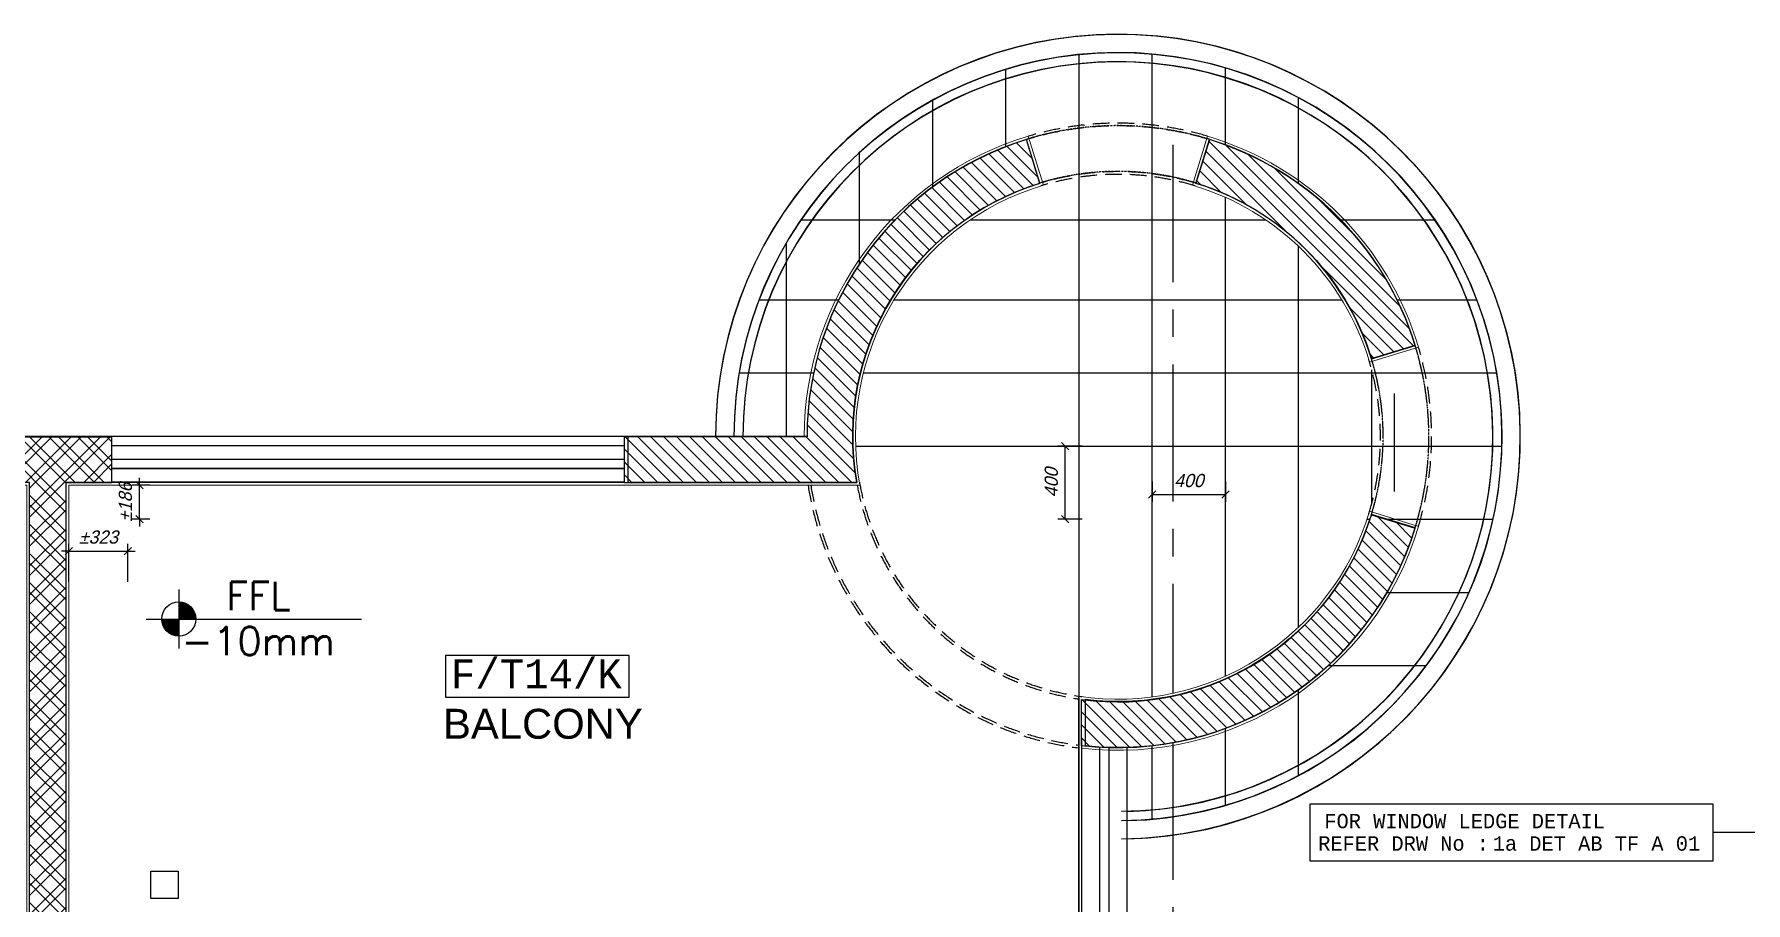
# Model space of a CAD drawing. Header units: millimetres. Extents: x 186805 to 449048, y 2167 to 51540.
# Drawn here: x 402353 to 411710, y 46782 to 51532 of the extents above; entities that cross this region are included whole.
import ezdxf
from ezdxf.enums import TextEntityAlignment as Align

# ---------------------------------------------------------------- set-up
doc = ezdxf.new("R2010")
doc.units = ezdxf.units.MM
for name, pattern in [('BC$0$DASHDOT2', [0.5, 0.25, -0.125, 0, -0.125]), ('BC$0$HIDDEN2', [0.1875, 0.125, -0.0625]), ('BC$0$XR-BAS2-BLOCK-B$1$CENTER', [2, 1.25, -0.25, 0.25, -0.25]), ('HIDDEN2', [0.1875, 0.125, -0.0625])]:
    doc.linetypes.add(name, pattern=pattern)
doc.layers.get('0').update_dxf_attribs({"linetype": 'CONTINUOUS'})
doc.layers.get('Defpoints').update_dxf_attribs({"linetype": 'CONTINUOUS'})
doc.layers.add('0-60x60-C', color=3, linetype='CONTINUOUS', lineweight=13)
doc.layers.add('0-akl-plasterline', color=9, linetype='CONTINUOUS', lineweight=13)
for name, color, linetype in [('0-AKL-P1TILES', 8, 'CONTINUOUS'), ('A-ABOV', 1, 'HIDDEN2'), ('A-CONC-BLDG', 6, 'CONTINUOUS'), ('A-CORNICHE', 9, 'CONTINUOUS'), ('A-FLORRAIL', 92, 'CONTINUOUS'), ('A-LEVEL', 43, 'CONTINUOUS'), ('A-ROOM_ID', 3, 'CONTINUOUS'), ('A-ROOM_NBR', 40, 'CONTINUOUS'), ('a-wall', 140, 'CONTINUOUS'), ('ALAN', 6, 'CONTINUOUS'), ('BC$0$A-BALC', 8, 'CONTINUOUS'), ('BC-A-ABOV', 8, 'BC$0$HIDDEN2'), ('BC-A-AXES', 20, 'BC$0$DASHDOT2'), ('BC-A-HATCH', 8, 'CONTINUOUS'), ('BC-A-wall', 6, 'CONTINUOUS'), ('BC-A-WINDOW', 2, 'CONTINUOUS'), ('BC-dim', 1, 'CONTINUOUS'), ('TC$0$Nak_Tiletag', 3, 'CONTINUOUS')]:
    doc.layers.add(name, color=color, linetype=linetype)
doc.styles.add('ROMANS', font='ROMANS.shx', dxfattribs={"width": 0.8})
doc.styles.add('SITE SURVEY ROOM$0$SITE SURVEY ROOM$0$GEN-2F-FL-01-7$0$GEN-2F-FL-01-6$0$ELYSEE-STAR-2F-LAYOUT-FINAL-(REV-5)$0$ELYSEE-STAR-2F-LAYOUT-FINAL$0$STYLE1', font='archd.shx', dxfattribs={"oblique": 15})
doc.styles.add('SITE SURVEY ROOM$0$SITE SURVEY ROOM$0$XREF1$0$XREF1$0$XREF1$0$paris 2-3-4.DWG124$0$guest room-2$0$FINAL DRGS1$0$C2', font='swissk.ttf', dxfattribs={"height": 0.4})
doc.styles.add('style1', font='monos.ttf')
doc.styles.add('TC$0$Standard', font='txt')
doc.dimstyles.new('STANDARD-1', dxfattribs={"dimscale": 40, "dimtxt": 1.8, "dimasz": 1, "dimexe": 1, "dimexo": 0.5, "dimgap": 1, "dimtad": 1, "dimdec": 0, "dimrnd": 0.1, "dimzin": 3, "dimdsep": 46, "dimtxsty": 'SITE SURVEY ROOM$0$SITE SURVEY ROOM$0$GEN-2F-FL-01-7$0$GEN-2F-FL-01-6$0$ELYSEE-STAR-2F-LAYOUT-FINAL-(REV-5)$0$ELYSEE-STAR-2F-LAYOUT-FINAL$0$STYLE1', "dimblk": 'SITE SURVEY ROOM$0$SITE SURVEY ROOM$0$GEN-2F-FL-01-7$0$GEN-2F-FL-01-6$0$ELYSEE-STAR-2F-LAYOUT-FINAL-(REV-5)$0$ELYSEE-STAR-2F-LAYOUT-FINAL$0$_OBLIQUE', "dimcen": 2, "dimclrd": 1, "dimclre": 1, "dimclrt": 3, "dimadec": 0, "dimazin": 0, "dimtfac": 1, "dimtdec": 0, "dimtix": 1, "dimtmove": 2, "dimatfit": 3, "dimldrblk": 'ARCHTICK', "dimfxl": 1, "dimtolj": 1, "dimtzin": 3, "dimarcsym": 0})
doc.dimstyles.new('TC$0$POINTER', dxfattribs={"dimtxt": 80, "dimasz": 120, "dimexe": 20, "dimexo": 20, "dimgap": 20, "dimtad": 1, "dimdec": 0, "dimtxsty": 'TC$0$Standard', "dimcen": 2.5, "dimadec": 0, "dimazin": 0, "dimtfac": 1, "dimtdec": 0, "dimtix": 1, "dimtmove": 1, "dimatfit": 3, "dimldrblk": 'TC$0$_Dot', "dimfxl": 1, "dimarcsym": 0})

# ---------------------------------------------------------------- blocks, each defined once
blk = doc.blocks.new('A$C7C4A1575')
at = {"layer": 'A-ABOV', "color": 8}
for radius, start, end in [(1700, 162.8953648234175, 197.1046351765825), (1449.999999999998, 162.8953648234175, 197.1046351765825), (1449.999999999998, 252.8953648274019, 287.104635172598), (1700, 252.8953648274019, 287.104635172598)]:
    blk.add_arc((40745.10926539474, 2199.998237943539), radius, start, end, dxfattribs=at)
at = {"layer": 'A-CONC-BLDG', "color": 8}
for points in [[(39120.30633227597, 2699.99823795972), (39359.24863829464, 2626.468826195312, -0.3641003946376626), (40925.11401319806, 3638.782446919795), (40925.11401319806, 3890.441966672515, 0.3589055177420677)], [(41171.58460149961, 814.1328630558855), (41245.11401319643, 575.1905570162635, 0.3292444222876718), (42445.1140131962, 2199.998237943189), (43425.1140131962, 2199.998237943364), (43425.1140131962, 2449.998237943364), (42173.39969890495, 2449.998237943131, -0.3779859778340299)], [(40245.1140131962, 575.1905570162635), (40318.64342489257, 814.132863056002, -0.2483583459014854), (39359.24863828742, 1773.527649707888), (39120.30633226898, 1699.998237943131, 0.2483583459145469)]]:
    blk.add_lwpolyline(points, format="xyb", close=True, dxfattribs=at)
at = {"layer": 'A-CORNICHE', "color": 8}
for radius, start in [(2199.999999999999, 90.52075423894397), (2099.999999999999, 90.54555279478923), (2049.999999999999, 90.55885938171764)]:
    blk.add_arc((40745.10926539474, 2199.998237943539), radius, start, 0, dxfattribs=at)
at = {"layer": 'A-FLORRAIL', "color": 8}
for p, q in [((40845.1092653966, 3898.114841713657), (40845.1092653966, 5199.998237943422)), ((40945.1092653966, 3849.99823794348), (40945.1092653966, 5199.998237943248)), ((43445.1092653966, 2449.998237943248), (46245.10926539684, 2449.998237943364)), ((43445.1092653966, 2374.998237943306), (46245.1092653966, 2374.998237943189)), ((43445.1092653966, 2324.998237943189), (46245.10926539684, 2324.998237943364))]:
    blk.add_line(p, q, dxfattribs=at)
at = {"layer": 'a-wall', "color": 8}
for p, q in [((46495.1092653966, 5199.998237943189), (46495.10926539637, 2449.998237943364)), ((46245.10926539684, 2449.998237943015), (46245.1092653966, 2199.998237943015)), ((46495.10926539637, 2449.998237943364), (46245.10926539684, 2449.998237943015)), ((46595.10926539684, 2199.998237943131), (46245.1092653966, 2199.998237943015)), ((46595.10926539684, 2199.998237943131), (46945.1092653966, 2199.998237943248))]:
    blk.add_line(p, q, dxfattribs=at)
at = {"layer": 'ALAN', "color": 8}
for p, q in [((40695.1092653966, 5199.998237944295), (40695.1092653966, 3899.998237944994)), ((42445.10926539707, 2199.998237945169), (50745.10926539684, 2199.998237944936))]:
    blk.add_line(p, q, dxfattribs=at)
blk = doc.blocks.new('A$C32DD6ECA')
at = {"layer": '0-60x60-C', "color": 16, "xscale": 0.04183124983683228, "yscale": 0.04183124983683228, "zscale": 0.04183124983683228, "rotation": 180}
blk.add_blockref('A$C7C4A1575', (4397.082428284921, 2202.635936537234), dxfattribs=at)
blk = doc.blocks.new('SITE SURVEY ROOM$0$SITE SURVEY ROOM$0$GEN-2F-FL-01-7$0$GEN-2F-FL-01-6$0$ELYSEE-STAR-2F-LAYOUT-FINAL-(REV-5)$0$ELYSEE-STAR-2F-LAYOUT-FINAL$0$_OBLIQUE')
at = {"color": 0, "linetype": 'ByBlock'}
blk.add_line((-0.5, -0.5), (0.5, 0.5), dxfattribs=at)
blk = doc.blocks.new('*D332')
at = {"layer": 'BC-dim', "color": 1, "lineweight": -2, "transparency": 16777216}
for p, q in [((707103.1680639856, 86363.83610958808), (707103.1680639856, 86252.99045536111)), ((707103.1680639856, 86292.99045536111), (707503.1680639856, 86292.99045536111)), ((707503.1680639856, 86363.83610958805), (707503.1680639856, 86252.99045536111))]:
    blk.add_line(p, q, dxfattribs=at)
at = {"layer": 'Defpoints', "color": 0, "transparency": 16777216}
for p in [(707103.1680639856, 86383.83610958808), (707503.1680639856, 86383.83610958805), (707503.1680639856, 86292.99045536111)]:
    blk.add_point(p, dxfattribs=at)
at = {"layer": 'BC-dim', "color": 1, "lineweight": -2, "transparency": 16777216, "xscale": 40, "yscale": 40, "zscale": 40, "rotation": 180}
blk.add_blockref('SITE SURVEY ROOM$0$SITE SURVEY ROOM$0$GEN-2F-FL-01-7$0$GEN-2F-FL-01-6$0$ELYSEE-STAR-2F-LAYOUT-FINAL-(REV-5)$0$ELYSEE-STAR-2F-LAYOUT-FINAL$0$_OBLIQUE', (707103.1680639856, 86292.99045536111), dxfattribs=at)
at = {"layer": 'BC-dim', "color": 1, "lineweight": -2, "transparency": 16777216, "xscale": 40, "yscale": 40, "zscale": 40}
blk.add_blockref('SITE SURVEY ROOM$0$SITE SURVEY ROOM$0$GEN-2F-FL-01-7$0$GEN-2F-FL-01-6$0$ELYSEE-STAR-2F-LAYOUT-FINAL-(REV-5)$0$ELYSEE-STAR-2F-LAYOUT-FINAL$0$_OBLIQUE', (707503.1680639856, 86292.99045536111), dxfattribs=at)
at = {"layer": 'BC-dim', "color": 3, "transparency": 16777216, "insert": (707303.1680639856, 86368.99045536111), "char_height": 72, "attachment_point": 5, "style": 'SITE SURVEY ROOM$0$SITE SURVEY ROOM$0$GEN-2F-FL-01-7$0$GEN-2F-FL-01-6$0$ELYSEE-STAR-2F-LAYOUT-FINAL-(REV-5)$0$ELYSEE-STAR-2F-LAYOUT-FINAL$0$STYLE1'}
blk.add_mtext('\\A1;400', dxfattribs=at)
blk = doc.blocks.new('_ArchTick')
at = {"color": 0, "linetype": 'ByBlock', "const_width": 0.15}
blk.add_lwpolyline([(-0.5, -0.5), (0.5, 0.5)], dxfattribs=at)
blk = doc.blocks.new('*D333')
at = {"layer": 'BC-dim', "color": 1, "lineweight": -2, "transparency": 16777216}
for p, q in [((706720.6680639866, 86557.83610958788), (706587.4831003108, 86557.83610958788)), ((706627.4831003108, 86157.83610958786), (706627.4831003108, 86557.83610958788)), ((706720.6680639866, 86157.83610958786), (706587.4831003108, 86157.83610958786))]:
    blk.add_line(p, q, dxfattribs=at)
at = {"layer": 'Defpoints', "color": 0, "transparency": 16777216}
for p in [(706627.4831003108, 86557.83610958788), (706740.6680639866, 86557.83610958788), (706740.6680639866, 86157.83610958786)]:
    blk.add_point(p, dxfattribs=at)
at = {"layer": 'BC-dim', "color": 1, "lineweight": -2, "transparency": 16777216, "xscale": 40, "yscale": 40, "zscale": 40}
for p, rotation in [((706627.4831003108, 86557.83610958788), 90), ((706627.4831003108, 86157.83610958786), 270)]:
    blk.add_blockref('SITE SURVEY ROOM$0$SITE SURVEY ROOM$0$GEN-2F-FL-01-7$0$GEN-2F-FL-01-6$0$ELYSEE-STAR-2F-LAYOUT-FINAL-(REV-5)$0$ELYSEE-STAR-2F-LAYOUT-FINAL$0$_OBLIQUE', p, dxfattribs=dict(at, rotation=rotation))
at = {"layer": 'BC-dim', "color": 3, "transparency": 16777216, "insert": (706551.4831003107, 86357.83610958765), "char_height": 72, "attachment_point": 5, "rotation": 90, "style": 'SITE SURVEY ROOM$0$SITE SURVEY ROOM$0$GEN-2F-FL-01-7$0$GEN-2F-FL-01-6$0$ELYSEE-STAR-2F-LAYOUT-FINAL-(REV-5)$0$ELYSEE-STAR-2F-LAYOUT-FINAL$0$STYLE1'}
blk.add_mtext('\\A1;400', dxfattribs=at)
blk = doc.blocks.new('*D298')
at = {"layer": 'BC-dim', "color": 1, "lineweight": -2, "transparency": 16777216}
for p, q in [((701565.3524101203, 86343.83610958817), (701565.3524101203, 86383.83610958817)), ((701622.5649389497, 86343.83610958817), (701525.3524101203, 86343.83610958817)), ((701565.3524101203, 86157.83610958792), (701565.3524101203, 86343.83610958817)), ((701622.5649389495, 86157.83610958792), (701525.3524101203, 86157.83610958792)), ((701565.3524101203, 86157.83610958792), (701565.3524101203, 86117.83610958792))]:
    blk.add_line(p, q, dxfattribs=at)
at = {"layer": 'Defpoints', "color": 0, "transparency": 16777216}
for p in [(701565.3524101203, 86343.83610958817), (701642.5649389497, 86343.83610958817), (701642.5649389495, 86157.83610958792)]:
    blk.add_point(p, dxfattribs=at)
at = {"layer": 'BC-dim', "color": 1, "lineweight": -2, "transparency": 16777216, "xscale": 40, "yscale": 40, "zscale": 40}
for p, rotation in [((701565.3524101203, 86343.83610958817), 270), ((701565.3524101203, 86157.83610958792), 90)]:
    blk.add_blockref('SITE SURVEY ROOM$0$SITE SURVEY ROOM$0$GEN-2F-FL-01-7$0$GEN-2F-FL-01-6$0$ELYSEE-STAR-2F-LAYOUT-FINAL-(REV-5)$0$ELYSEE-STAR-2F-LAYOUT-FINAL$0$_OBLIQUE', p, dxfattribs=dict(at, rotation=rotation))
at = {"layer": 'BC-dim', "color": 3, "transparency": 16777216, "insert": (701489.3524101202, 86250.83610958782), "char_height": 72, "attachment_point": 5, "rotation": 90, "style": 'SITE SURVEY ROOM$0$SITE SURVEY ROOM$0$GEN-2F-FL-01-7$0$GEN-2F-FL-01-6$0$ELYSEE-STAR-2F-LAYOUT-FINAL-(REV-5)$0$ELYSEE-STAR-2F-LAYOUT-FINAL$0$STYLE1'}
blk.add_mtext('\\A1;%%P186', dxfattribs=at)
blk = doc.blocks.new('*D299')
at = {"layer": 'BC-dim', "color": 1, "lineweight": -2, "transparency": 16777216}
for p, q in [((701180.6680639862, 85814.82911621117), (701180.6680639862, 86023.78007764717)), ((701503.1680639858, 85814.82911621114), (701503.1680639858, 86023.78007764717)), ((701180.6680639862, 85983.78007764717), (701140.6680639862, 85983.78007764717)), ((701180.6680639862, 85983.78007764717), (701503.1680639858, 85983.78007764717)), ((701503.1680639858, 85983.78007764717), (701543.1680639858, 85983.78007764717))]:
    blk.add_line(p, q, dxfattribs=at)
at = {"layer": 'Defpoints', "color": 0, "transparency": 16777216}
for p in [(701503.1680639858, 85983.78007764717), (701180.6680639862, 85794.82911621117), (701503.1680639858, 85794.82911621114)]:
    blk.add_point(p, dxfattribs=at)
at = {"layer": 'BC-dim', "color": 1, "lineweight": -2, "transparency": 16777216, "xscale": 40, "yscale": 40, "zscale": 40}
blk.add_blockref('SITE SURVEY ROOM$0$SITE SURVEY ROOM$0$GEN-2F-FL-01-7$0$GEN-2F-FL-01-6$0$ELYSEE-STAR-2F-LAYOUT-FINAL-(REV-5)$0$ELYSEE-STAR-2F-LAYOUT-FINAL$0$_OBLIQUE', (701180.6680639862, 85983.78007764717), dxfattribs=at)
at = {"layer": 'BC-dim', "color": 1, "lineweight": -2, "transparency": 16777216, "xscale": 40, "yscale": 40, "zscale": 40, "rotation": 180}
blk.add_blockref('SITE SURVEY ROOM$0$SITE SURVEY ROOM$0$GEN-2F-FL-01-7$0$GEN-2F-FL-01-6$0$ELYSEE-STAR-2F-LAYOUT-FINAL-(REV-5)$0$ELYSEE-STAR-2F-LAYOUT-FINAL$0$_OBLIQUE', (701503.1680639858, 85983.78007764717), dxfattribs=at)
at = {"layer": 'BC-dim', "color": 3, "transparency": 16777216, "insert": (701341.918063986, 86059.78007764717), "char_height": 72, "attachment_point": 5, "style": 'SITE SURVEY ROOM$0$SITE SURVEY ROOM$0$GEN-2F-FL-01-7$0$GEN-2F-FL-01-6$0$ELYSEE-STAR-2F-LAYOUT-FINAL-(REV-5)$0$ELYSEE-STAR-2F-LAYOUT-FINAL$0$STYLE1'}
blk.add_mtext('\\A1;%%P323', dxfattribs=at)
blk = doc.blocks.new('TC$0$_Dot')
at = {"color": 0, "linetype": 'ByBlock', "lineweight": -2}
blk.add_line((-0.5, 0), (-1, 0), dxfattribs=at)
at = {"color": 0, "linetype": 'ByBlock', "const_width": 0.5}
blk.add_lwpolyline([(-0.25, 0, 1), (0.25, 0, 1)], format="xyb", close=True, dxfattribs=at)
blk = doc.blocks.new('SYM52')
for points in [[(7.105427357601002e-15, 2.842170943040401e-13), (-150.0000000000054, 1.35003119794419e-13, 0.4142135623730954), (0, -150.0000000000054)], [(150.0000000000054, 4.189963814159334e-13, 0.4142135623730943), (0, 150.0000000000054), (0, 2.74754224957496e-13)]]:
    blk.add_hatch(color=0).paths.add_polyline_path(points)
at = {"color": 0, "linetype": 'ByBlock'}
for p, q in [((0, 260.0791457363521), (0, 150.2833755829488)), ((-285.7218358039536, 0), (1605.877799358932, 1.818989403545856e-12)), ((0, 150.2833755829488), (0, 0)), ((0, 0), (0, -260.0791457363521))]:
    blk.add_line(p, q, dxfattribs=at)
blk.add_circle((0, 0), 150.0000000000054, dxfattribs=at)
at = {"color": 0, "style": 'ROMANS'}
blk.add_attdef('LINE-1', (210.161053513948, 110.0000001409117), '', height=250, rotation=5.578577599862911e-09, dxfattribs=at)
blk.add_attdef('LINE-2', (210.161053513948, -342.6999998591), '', height=250, dxfattribs=at)
blk = doc.blocks.new('A$C7DAB1636')
at = {"layer": 'BC-A-HATCH'}
h = blk.add_hatch(dxfattribs=at)
h.set_pattern_fill('ANSI31', color=1, scale=400, style=0)
h.set_pattern_definition([(315, (-189031.6259813714, 11508.81792728175), (-35.35533905932737, -35.35533905932738), [])])
edge = h.paths.add_edge_path()
edge.add_ellipse((16917.43186757097, 21012.05029534471), major_axis=(-1202.08152801705, -1202.081528017051), ratio=0.9999999999999862, start_angle=38.24367296941011, end_angle=117.8953648233535)
edge.add_line((18542.23954849818, 20512.05029534482), (18303.29724247952, 20585.57970710972))
edge.add_ellipse((16917.43186757097, 21012.05029534471), major_axis=(1025.304832720478, -1025.304832720478), ratio=0.9999999999999977, start_angle=-52.92814176619771, end_angle=27.895364823360524, ccw=False)
edge.add_line((16717.43186757097, 19575.90963371014), (16717.43186757097, 19323.85599373153))
edge = h.paths.add_edge_path()
edge.add_ellipse((16917.43186757073, 21012.05029534471), major_axis=(-1025.304832720605, -1025.304832720605), ratio=0.9999999999999879, start_angle=152.1046351766395, end_angle=207.8953648233533, ccw=False)
edge.add_line((18303.29724247928, 21438.5208835801), (18542.23954849807, 21512.050295345))
edge.add_ellipse((16917.43186757097, 21012.0502953448), major_axis=(-1202.081528017094, -1202.081528017094), ratio=0.9999999999999837, start_angle=152.1046351766409, end_angle=207.8953648233559)
edge.add_line((17417.43186757097, 22636.85797627202), (17343.90245580615, 22397.9156702535))
edge = h.paths.add_edge_path()
edge.add_line((15217.43186757097, 21012.05029534512), (14217.43186757097, 21012.05029534512))
edge.add_line((14217.43186757097, 21012.05029534512), (14217.43186757097, 20762.05029534471))
edge.add_line((14217.43186757097, 20762.05029534471), (15489.14618186245, 20762.05029534471))
edge.add_ellipse((16917.43186757097, 21012.05029534471), major_axis=(1025.304832720567, -1025.304832720567), ratio=0.9999999999999812, start_angle=152.1046351766437, end_angle=234.9281918422853, ccw=False)
edge.add_line((16490.96127933578, 22397.9156702535), (16417.43186757073, 22636.85797627181))
edge.add_ellipse((16917.43186757097, 21012.0502953448), major_axis=(1202.081528017046, -1202.081528017046), ratio=0.9999999999999668, start_angle=152.1046351766454, end_angle=224.9999999999989)
h = blk.add_hatch(dxfattribs=at)
h.set_pattern_fill('ANSI32', color=256, scale=300, style=0)
h.set_pattern_definition([(315, (-72400.93656296527, 14410.71724816834), (-79.54951288348659, -79.5495128834866), []), (315, (-72347.90355446527, 14410.71724816834), (-79.54951288348659, -79.5495128834866), [])])
h.paths.add_polyline_path([(15050.43186757225, 5552.137530286534), (14667.43186757097, 5552.137530286549), (14667.43186757097, 5282.137530285705), (13217.43186757085, 5282.13753028569), (13217.43186757085, 5382.137530285967), (13367.43186757097, 5382.137530285981), (13367.43186757108, 5552.137530286534), (10427.43186756992, 5552.137530286243), (10427.43186756934, 6361.773371646064), (10977.43186756945, 6361.773371646108), (10977.4318675705, 17762.05029534493), (10617.4318675705, 17762.05029534493), (10617.4318675705, 18012.05029534502), (10967.43186757097, 18012.05029534502), (10967.43186757097, 20762.05029534512), (10717.43186757097, 20762.05029534512), (10717.43186757097, 21012.05029534512), (11417.43186757097, 21012.05029534512), (11417.43186757097, 20762.05029534512), (11167.43186757097, 20762.05029534514), (11167.43186757097, 18012.05029534502), (11492.43186757097, 18012.05029534502), (11492.43186757097, 17762.05029534495), (11227.4318675698, 17762.05029534493), (11227.4318675698, 10212.05029534493), (11952.43186727271, 10212.05029534493), (11952.43186727271, 10062.05029534479), (11227.4318675705, 10062.0502953448), (11227.43186757015, 6361.773371646079), (11827.4318675705, 6361.773371646079), (11827.43186757038, 5761.77337164589), (14482.43186757108, 5761.773371646166), (14482.43186757097, 7774.050295345252), (14617.43186757097, 7774.050295345165), (14617.43186757097, 5752.137530286651), (15050.43186757225, 5752.137530286651)])
h.paths.add_polyline_path([(11727.43186757073, 5752.13753028636), (11727.43186757027, 6261.773371646093), (11227.43186756934, 6261.773371646079), (10577.43186756957, 6261.773371646079), (10577.4318675698, 5752.137530286229)], flags=16)
h.paths.add_polyline_path([(11127.43186756957, 6361.773371646079), (11127.43186756887, 17762.05029534514), (11077.43186757062, 17762.05029534512), (11077.43186756957, 6361.773371646108)], flags=17)
at = {"layer": '0-AKL-P1TILES'}
for p, q in [((16304.9318675705, 22597.87618427433), (16304.9318675705, 23020.74234491315)), ((16704.9318675705, 19421.64937829605), (16704.9318675705, 23101.27114293355)), ((17104.9318675705, 19589.35259379311), (17104.9318675705, 23103.66301045241)), ((17504.93186757073, 22607.30693613968), (17504.93186757062, 23028.19606140442)), ((15904.9318675705, 22377.64311533124), (15904.9318675705, 22851.8447811498)), ((17904.93186757073, 22395.82908908329), (17904.93186757073, 22865.38344132807)), ((15504.93186757027, 21958.01210746914), (15504.93186757027, 22566.02704870935)), ((17504.93186757073, 19702.82581115556), (17504.93186757073, 22321.27477953389)), ((15185.08825336664, 22199.05728872149), (15700.46251804952, 22199.05728872149)), ((16111.05763827392, 22199.05728872149), (17723.80609686824, 22199.05728872149)), ((16704.93186757062, 18027.05029534483), (16704.9318675705, 22192.16824654196)), ((18134.40121709241, 22199.05728872149), (18649.7754817754, 22199.05728872149)), ((15104.9318675705, 21012.05029534514), (15104.93186757027, 22072.63680760913)), ((17904.93186757073, 19970.86407280779), (17904.93186757073, 22053.23651788158)), ((14955.54527553776, 21761.05029534483), (15391.3260389996, 21761.05029534483)), ((15693.41225988499, 21761.05029534483), (18141.45147525705, 21761.05029534483)), ((18443.53769614256, 21761.05029534483), (18879.31845960428, 21761.05029534483)), ((14846.63516098692, 21361.05029534483), (15253.64131584892, 21361.05029534484)), ((15525.51807713718, 21361.05029534484), (18988.22857415525, 21361.05029534484)), ((18304.93186757073, 20645.8962976867), (18304.9318675705, 21378.2042930032)), ((18429.4318675712, 20713.27761358023), (18429.4318675712, 21249.46787831702)), ((15482.63257847168, 20961.05029534484), (19016.81249051669, 20961.0502953448)), ((18279.71818108961, 20561.05029534482), (18295.50987697404, 20561.05029534482)), ((18383.00839576765, 20561.0502953448), (18968.43138000392, 20561.05029534482)), ((18389.09725073399, 20161.05029534482), (18837.27535077475, 20161.05029534482)), ((18068.51787652099, 19761.05029534484), (18604.14435047982, 19761.05029534484)), ((17904.93186757062, 19158.71714936128), (17904.93186757073, 19628.27150160608)), ((17504.93186757073, 18995.90452928504), (17504.93186757073, 19416.79365454978)), ((17104.9318675705, 18920.43758023702), (17104.9318675705, 19322.42200782103))]:
    blk.add_line(p, q, dxfattribs=at)
at = {"layer": '0-AKL-P1TILES', "color": 4}
blk.add_lwpolyline([(11779.43186757097, 18486.05029534476), (11629.43186757108, 18486.05029534482), (11629.43186757108, 18636.05029534482), (11779.43186757108, 18636.0502953447)], close=True, dxfattribs=at)
at = {"layer": '0-akl-plasterline', "color": 61}
for p, q in [((16509.73264103651, 22387.91596490811), (16427.37593502679, 22655.54358190788)), ((17325.13109410543, 22387.91596490813), (17407.48780011514, 22655.54358190793)), ((18293.29753713438, 21419.74952187954), (18560.92515413428, 21502.10622788915)), ((11182.43186757108, 20747.05029534512), (15507.11275474576, 20747.05029534512)), ((11182.43186757108, 18027.050295345), (11182.43186757108, 20747.05029534512)), ((18293.29753713449, 20604.35106881024), (18560.92515413428, 20521.99436280069)), ((16702.43186757097, 18027.05029534483), (16702.43186757097, 19593.2479835338))]:
    blk.add_line(p, q, dxfattribs=at)
for radius, start, end in [(1715, 106.6034995196907, 180), (1715, 16.60349951945247, 73.3965004803093), (1435, 106.5057136829032, 190.6418343840423), (1435, 16.5057136813932, 73.49428631709675), (1435, 261.3831693732801, 343.4942863186068), (1715, 263.3030380108976, 343.3965004805476)]:
    blk.add_arc((16917.43186757097, 21012.05029534471), radius, start, end, dxfattribs=at)
at = {"layer": 'A-ROOM_NBR'}
blk.add_lwpolyline([(13240.57472472463, 19587.05029534508), (14244.28901041753, 19587.05029534508), (14244.28901041753, 19815.1856715389), (13240.57472472463, 19815.1856715389)], close=True, dxfattribs=at)
at = {"layer": 'a-wall', "color": 1}
blk.add_lwpolyline([(17968.73955264047, 19003.73895631885), (20170.2895702275, 19003.73895631885), (20170.2895702275, 18690.26058947129), (17968.73955264047, 18690.26058947129)], close=True, dxfattribs=at)
at = {"layer": 'BC$0$A-BALC', "color": 2}
for start in [271.3022889406313, 271.3022889339629]:
    blk.add_arc((16917.43186757097, 21012.05029534471), 2199.999999999999, start, 180, dxfattribs=at)
at = {"layer": 'BC$0$A-BALC', "color": 1}
for radius, start in [(2099.999999999999, 271.3643141493947), (2099.999999999999, 271.3643141493947), (2049.999999999998, 271.3975966295408), (2049.999999999998, 271.3975966295408)]:
    blk.add_arc((16917.43186757097, 21012.05029534471), radius, start, 180, dxfattribs=at)
at = {"layer": 'BC-A-ABOV', "color": 7, "ltscale": 725}
for radius, start, end in [(1715, 73.40092238087595, 106.5990776191241), (1700, 73.40092238087595, 106.5990776191241), (1449.999999999997, 73.48809035781204, 106.5119096421879), (1434.999999999997, 72.8953648271567, 107.1046351728433), (1434.999999999997, 342.8953648242143, 17.10463517578562), (1700, 343.4009223788016, 16.59907762119845), (1715, 343.4009223788016, 16.59907762119845), (1449.999999999997, 343.4880903563618, 16.51190964363822), (1715.000000000002, 188.9679734050188, 262.734311670075), (1700.000000000002, 188.9679734050188, 262.734311670075), (1450.000000000001, 190.5304830681796, 261.4729765560571), (1435.000000000001, 189.9281918416787, 262.0718582298604)]:
    blk.add_arc((16917.43186757097, 21012.05029534471), radius, start, end, dxfattribs=at)
at = {"layer": 'BC-A-AXES', "color": 8, "linetype": 'BC$0$XR-BAS2-BLOCK-B$1$CENTER', "ltscale": 600}
for p, q in [((17217.43186757108, 22607.82288157867), (17217.43186757097, 19608.75952005971)), ((17217.43186757097, 19338.73024227656), (17217.43186757108, 5210.828169931076))]:
    blk.add_line(p, q, dxfattribs=at)
at = {"layer": 'BC-A-wall'}
for p, q in [((16490.96127933578, 22397.9156702535), (16417.43186757085, 22636.85797627202)), ((17343.90245580615, 22397.9156702535), (17417.43186757097, 22636.85797627202)), ((18303.29724247928, 21438.5208835801), (18542.23954849818, 21512.050295345)), ((10717.43186757097, 20762.05029534512), (10717.43186757097, 21012.05029534512)), ((11417.43186757097, 21012.05029534512), (10717.43186757097, 21012.05029534512)), ((11417.43186757097, 20762.05029534512), (11417.43186757097, 21012.05029534512)), ((15217.43186757097, 21012.05029534512), (14217.43186757062, 21012.05029534512)), ((14217.43186757062, 21012.05029534512), (14217.43186757097, 20762.05029534471)), ((10967.43186757097, 20762.05029534512), (10717.43186757097, 20762.05029534512)), ((10967.43186757097, 18012.05029534502), (10967.43186757097, 20762.05029534512)), ((11167.43186757097, 20762.05029534512), (11417.43186757097, 20762.05029534512)), ((11167.43186757097, 18012.05029534502), (11167.43186757097, 20762.05029534512)), ((14217.43186757062, 20762.05029534471), (15489.14618186234, 20762.05029534471)), ((18303.29724247928, 20585.5797071097), (18542.23954849818, 20512.05029534482)), ((16717.43186757097, 19323.85599373153), (16717.43186757097, 19575.90963371014))]:
    blk.add_line(p, q, dxfattribs=at)
at = {"layer": 'BC-A-wall', "color": 2}
for p, q in [((14217.43186757097, 20962.05029534492), (11417.43186757097, 20962.05029534492)), ((14217.43186757097, 20962.05029534492), (11417.43186757097, 20962.05029534492)), ((14217.43186757097, 20962.05029534492), (11417.43186757097, 20962.05029534492)), ((14217.43186757097, 20762.0502953448), (11417.43186757097, 20762.0502953448)), ((14217.43186757097, 20762.05029534512), (11417.43186757097, 20762.05029534512)), ((14217.43186757097, 20762.05029534512), (11417.43186757097, 20762.05029534512))]:
    blk.add_line(p, q, dxfattribs=at)
at = {"layer": 'BC-A-wall', "color": 1}
for p, q in [((14217.43186757097, 20887.05029534492), (11417.43186757097, 20887.05029534492)), ((14217.43186757097, 20837.0502953448), (11417.43186757097, 20837.0502953448))]:
    blk.add_line(p, q, dxfattribs=at)
at = {"layer": 'BC-A-wall'}
for radius, start, end in [(1700, 107.1046351728433, 180), (1700, 17.10463518056694, 72.8953648271567), (1450, 107.1046351728433, 189.9281918416787), (1450, 17.10463518056694, 72.8953648271567), (1450, 262.0718582298604, 342.8953648194331), (1700, 263.2436729709839, 342.8953648194331)]:
    blk.add_arc((16917.43186757097, 21012.05029534471), radius, start, end, dxfattribs=at)
at = {"layer": 'BC-A-WINDOW'}
for p, q in [((16717.43186757097, 19323.85599373133), (16717.43186757097, 18012.05029534482)), ((16967.43186757085, 18012.05029534482), (16967.43186757085, 19312.78574854822))]:
    blk.add_line(p, q, dxfattribs=at)
at = {"layer": 'BC-A-WINDOW', "color": 1}
for p, q in [((16817.43186757097, 19314.99402049714), (16817.43186757097, 18012.05029534482)), ((16867.43186757097, 19312.78574854822), (16867.43186757097, 18012.05029534482))]:
    blk.add_line(p, q, dxfattribs=at)
at = {"layer": 'A-LEVEL'}
ref = blk.add_blockref('SYM52', (11782.78693723853, 20015.18808452775), dxfattribs=dict(at, xscale=0.6225000000558794, yscale=0.6225000000558794, zscale=0.6225000000558794))
ref.add_attrib('LINE-1', 'FFL', (12042.02287764347, 20063.61361202547), dxfattribs={"layer": '0', "color": 0, "height": 155.625, "rotation": 6.027204769376645e-09, "style": 'ROMANS'})
ref.add_attrib('LINE-2', '-10mm', (11796.24316836486, 19816.78311268285), dxfattribs={"layer": '0', "color": 0, "height": 155.625, "style": 'ROMANS'})
at = {"layer": 'A-ROOM_ID', "color": 7, "style": 'style1'}
blk.add_text('F/T14/K', height=157.5, dxfattribs=at).set_placement((13270.46353547857, 19715.79835583703), align=Align.MIDDLE_LEFT)
at = {"layer": 'A-ROOM_ID', "style": 'SITE SURVEY ROOM$0$SITE SURVEY ROOM$0$XREF1$0$XREF1$0$XREF1$0$paris 2-3-4.DWG124$0$guest room-2$0$FINAL DRGS1$0$C2'}
blk.add_text('BALCONY', height=163.5451998416266, dxfattribs=at).set_placement((13773.58309663099, 19360.57586772493), align=Align.CENTER)
at = {"layer": 'A-ROOM_ID', "color": 7, "char_height": 78.75, "width": 3202.574393289979, "attachment_point": 9, "style": 'style1'}
for s, insert in [('FOR WINDOW LEDGE DETAIL \\P          ', (19580.39642849111, 18738.60851100976)), ('REFER DRW No :          ', (18946.42331364646, 18747.2993063388)), (' \\P           1a DET AB TF A 01', (20100.61682906549, 18747.10062019344))]:
    blk.add_mtext(s, dxfattribs=dict(at, insert=insert))
at = {"layer": 'BC-dim'}
dim = blk.add_linear_dim(base=(16629.24690389563, 20961.05029534486), p1=(16742.4318675712, 20561.05029534482), p2=(16742.4318675712, 20961.05029534483), angle=270, dimstyle='STANDARD-1', dxfattribs=at)
dim.commit()
dim.dimension.update_dxf_attribs({"geometry": '*D333', "text_midpoint": (16553.24690389552, 20761.05029534463), "insert": (-689998.2361964151, -65596.78581424302)})
dim = blk.add_linear_dim(base=(11567.11621370516, 20747.05029534515), p1=(11644.32874253416, 20561.05029534487), p2=(11644.32874253427, 20747.05029534512), angle=270, text='%%P<>', dimstyle='STANDARD-1', dxfattribs=at)
dim.commit()
dim.dimension.update_dxf_attribs({"geometry": '*D298', "text_midpoint": (11491.11621370504, 20654.0502953448), "insert": (-689998.2361964151, -65596.78581424302)})
dim = blk.add_linear_dim(base=(17504.9318675705, 20696.20464111809), p1=(17104.9318675705, 20787.05029534506), p2=(17504.9318675705, 20787.05029534503), dimstyle='STANDARD-1', dxfattribs=at)
dim.commit()
dim.dimension.update_dxf_attribs({"geometry": '*D332', "text_midpoint": (17304.9318675705, 20772.20464111809), "insert": (-689998.2361964151, -65596.78581424302)})
dim = blk.add_linear_dim(base=(11504.93186757062, 20386.99426340415), p1=(11182.43186757108, 20198.04330196815), p2=(11504.93186757062, 20198.04330196812), text='%%P<>', dimstyle='STANDARD-1', dxfattribs=at)
dim.commit()
dim.dimension.update_dxf_attribs({"geometry": '*D299', "text_midpoint": (11343.68186757085, 20462.99426340415), "insert": (-689998.2361964151, -65596.78581424302)})
at = {"layer": 'TC$0$Nak_Tiletag', "color": 1}
blk.add_leader([(20694.26554567355, 18644.8634151985), (20468.35589801974, 18846.99977289507), (20170.2895702275, 18846.99977289507)], dimstyle='TC$0$POINTER', override={"dimasz": 75, "dimtad": 0}, dxfattribs=at)

msp = doc.modelspace()

# ---------------------------------------------------------------- block references
at = {"linetype": 'ByBlock', "xscale": -1}
msp.add_blockref('A$C7DAB1636', (413495.3168045286, 28318.70200782297), dxfattribs=at)
at = {"linetype": 'ByBlock'}
msp.add_blockref('A$C7DAB1636', (391360.4530694579, 28318.70200782297), dxfattribs=at)
at = {"layer": '0-60x60-C', "color": 16, "xscale": 23.90557308239969, "yscale": 23.90557308239969, "zscale": 23.90557308239969}
msp.add_blockref('A$C32DD6ECA', (343908.2188684661, -1123.044708209927), dxfattribs=at)

doc.saveas('drawing.dxf')
